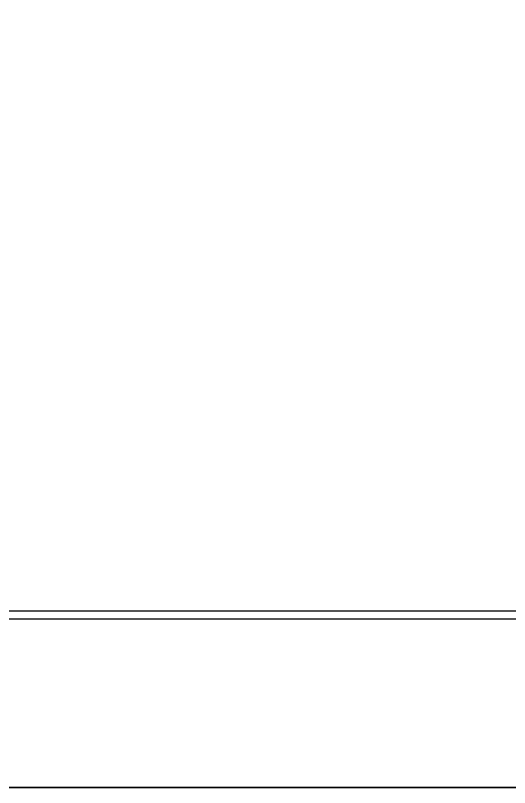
# Model space of a CAD drawing. Extents: x 11992 to 29481, y -6727 to 6811.
# Drawn here: x 14686.7 to 14730.7, y 1385.6 to 1454.4 of the extents above; entities that cross this region are included whole.
import ezdxf

# ---------------------------------------------------------------- set-up
doc = ezdxf.new("R2010")
doc.units = 0
doc.header["$MEASUREMENT"] = 0
doc.layers.get('0').update_dxf_attribs({"color": 8, "linetype": 'CONTINUOUS'})
doc.layers.add('zoylight 0装饰灯', color=6, linetype='CONTINUOUS')

msp = doc.modelspace()

# ---------------------------------------------------------------- linework, layer by layer
for p, q in [((14714.216, 1401.306, -1930.428), (14683.289, 1401.306, -1930.428)), ((14745.143, 1401.306, -1930.428), (14714.216, 1401.306, -1930.428)), ((14714.216, 1400.599, -1930.428), (14683.289, 1400.599, -1930.428)), ((14745.143, 1400.599, -1930.428), (14714.216, 1400.599, -1930.428)), ((14688.461, 1385.596, -1949.128), (14657.535, 1385.596, -1949.128)), ((14657.535, 1385.596, -2112.712), (14688.461, 1385.596, -2112.712)), ((14688.461, 1385.596, -2113.419), (14657.535, 1385.596, -2113.419)), ((14688.461, 1385.596, -1948.421), (14657.535, 1385.596, -1948.421)), ((14719.388, 1385.596, -1949.128), (14688.461, 1385.596, -1949.128)), ((14688.461, 1385.596, -2112.712), (14719.388, 1385.596, -2112.712)), ((14719.388, 1385.596, -2113.419), (14688.461, 1385.596, -2113.419)), ((14719.388, 1385.596, -1948.421), (14688.461, 1385.596, -1948.421)), ((14701.888, 1385.596, -2113.419), (14701.888, 1385.596, -2113.423)), ((14701.888, 1385.596, -2113.423), (14701.888, 1385.596, -2113.427)), ((14701.888, 1385.596, -2113.427), (14701.888, 1385.596, -2113.431)), ((14701.888, 1385.596, -2113.431), (14701.888, 1385.596, -2113.435)), ((14701.888, 1385.596, -2113.435), (14701.888, 1385.596, -2113.439)), ((14701.888, 1385.596, -2113.439), (14701.888, 1385.596, -2113.443)), ((14701.888, 1385.596, -2113.443), (14701.888, 1385.596, -2113.447)), ((14701.888, 1385.596, -2113.447), (14701.888, 1385.596, -2113.451)), ((14701.888, 1385.596, -2113.451), (14701.888, 1385.596, -2113.455)), ((14701.888, 1385.596, -2113.455), (14701.888, 1385.596, -2113.459)), ((14701.888, 1385.596, -2113.459), (14701.888, 1385.596, -2113.463)), ((14701.888, 1385.596, -2113.463), (14701.888, 1385.596, -2113.467)), ((14701.889, 1385.596, -2113.467), (14701.903, 1385.596, -2113.467)), ((14701.903, 1385.596, -2113.467), (14701.962, 1385.596, -2113.467)), ((14701.962, 1385.596, -2113.467), (14702.065, 1385.596, -2113.467)), ((14702.065, 1385.596, -2113.467), (14702.212, 1385.596, -2113.467)), ((14702.212, 1385.596, -2113.467), (14702.403, 1385.596, -2113.467)), ((14702.403, 1385.596, -2113.467), (14702.638, 1385.596, -2113.467)), ((14702.638, 1385.596, -2113.467), (14702.918, 1385.596, -2113.467)), ((14702.918, 1385.596, -2113.467), (14703.241, 1385.596, -2113.467)), ((14703.241, 1385.596, -2113.467), (14703.608, 1385.596, -2113.467)), ((14703.608, 1385.596, -2113.467), (14704.02, 1385.596, -2113.467)), ((14704.02, 1385.596, -2113.467), (14704.475, 1385.596, -2113.467)), ((14704.475, 1385.596, -2113.467), (14704.975, 1385.596, -2113.467)), ((14704.975, 1385.596, -2113.467), (14708.212, 1385.596, -2113.467)), ((14708.212, 1385.596, -2113.467), (14711.45, 1385.596, -2113.467)), ((14711.45, 1385.596, -2113.467), (14714.688, 1385.596, -2113.467)), ((14714.688, 1385.596, -2113.467), (14717.926, 1385.596, -2113.467)), ((14717.926, 1385.596, -2113.467), (14721.163, 1385.596, -2113.467)), ((14718.213, 1385.596, -2113.467), (14719.334, 1385.596, -2114.576)), ((14719.334, 1385.596, -2114.576), (14720.456, 1385.596, -2115.685)), ((14750.315, 1385.596, -1949.128), (14719.388, 1385.596, -1949.128)), ((14719.388, 1385.596, -2112.712), (14750.315, 1385.596, -2112.712)), ((14750.315, 1385.596, -2113.419), (14719.388, 1385.596, -2113.419)), ((14750.315, 1385.596, -1948.421), (14719.388, 1385.596, -1948.421)), ((14720.456, 1385.596, -2115.685), (14721.578, 1385.596, -2116.795)), ((14721.163, 1385.596, -2113.467), (14724.401, 1385.596, -2113.467)), ((14721.578, 1385.596, -2116.795), (14722.699, 1385.596, -2117.904)), ((14722.699, 1385.596, -2117.904), (14723.821, 1385.596, -2119.013)), ((14723.821, 1385.596, -2119.013), (14724.943, 1385.596, -2120.123)), ((14724.401, 1385.596, -2113.467), (14727.639, 1385.596, -2113.467)), ((14724.943, 1385.596, -2120.123), (14726.065, 1385.596, -2121.232)), ((14726.065, 1385.596, -2121.232), (14727.186, 1385.596, -2122.341)), ((14727.186, 1385.596, -2122.341), (14728.308, 1385.596, -2123.451)), ((14727.639, 1385.596, -2113.467), (14730.876, 1385.596, -2113.467)), ((14728.308, 1385.596, -2123.451), (14729.43, 1385.596, -2124.56)), ((14729.43, 1385.596, -2124.56), (14730.551, 1385.596, -2125.67)), ((14730.551, 1385.596, -2125.67), (14731.673, 1385.596, -2126.779))]:
    msp.add_line(p, q)
at = {"layer": 'zoylight 0装饰灯'}
msp.add_circle((14593.05, 1554.278), 120.31, dxfattribs=at)

doc.saveas('drawing.dxf')
